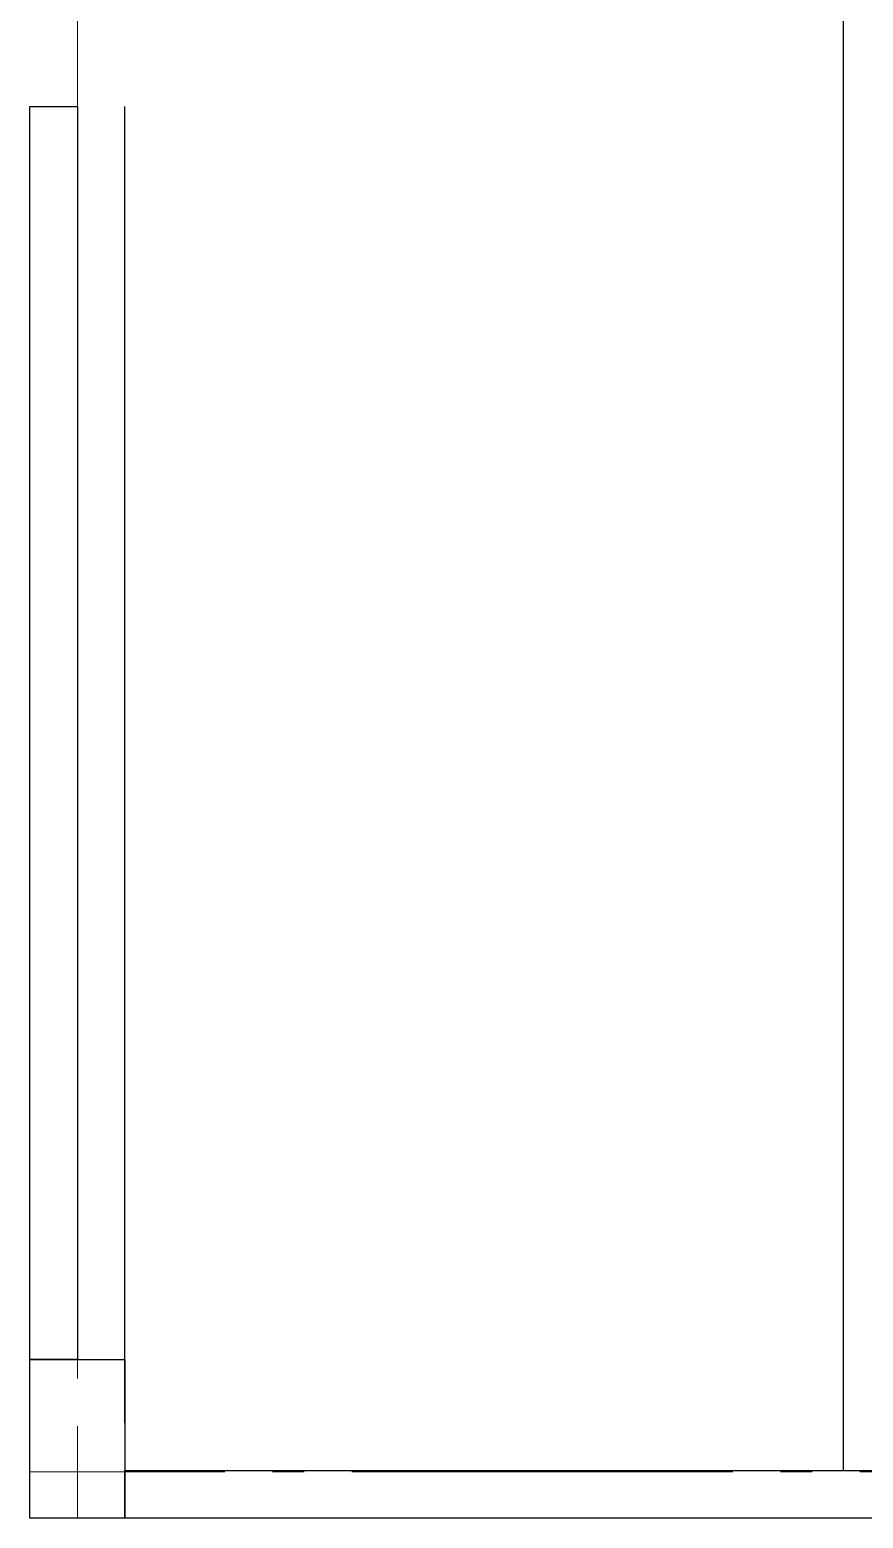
# Model space of a CAD drawing. Header units: metres. Extents: x 0 to 570, y -16 to 122.
# Drawn here: x 330.466 to 333.092, y 41.048 to 45.74 of the extents above; entities that cross this region are included whole.
import ezdxf

# ---------------------------------------------------------------- set-up
doc = ezdxf.new("R2010")
doc.units = ezdxf.units.M
doc.linetypes.add('ACAD_ISO04W100', pattern=[30, 24, -3, 0, -3])
for name, color, linetype in [('ARQ- COLUMNAS', 7, 'Continuous'), ('ARQ-MUROS MAMPOSTERIA', 7, 'Continuous'), ('ARQ-SUELO', 252, 'Continuous'), ('estructura ejes', 7, 'ACAD_ISO04W100')]:
    doc.layers.add(name, color=color, linetype=linetype)

msp = doc.modelspace()

# ---------------------------------------------------------------- linework, layer by layer
at = {"layer": 'ARQ- COLUMNAS'}
msp.add_lwpolyline([(330.4662, 41.0483), (330.4662, 41.5483), (330.7662, 41.5483), (330.7662, 41.0483), (330.4662, 41.0483)], dxfattribs=at)
at = {"layer": 'ARQ-MUROS MAMPOSTERIA'}
for points in [[(330.4662, 41.5483), (330.4662, 45.4983), (330.6162, 45.4983), (330.6162, 41.5483), (330.4662, 41.5483)], [(330.7662, 41.0483), (330.7662, 41.1983), (337.5662, 41.1983), (337.5662, 41.0483), (330.7662, 41.0483)]]:
    msp.add_lwpolyline(points, dxfattribs=at)
at = {"layer": 'ARQ-SUELO'}
for points in [[(333.0304, 41.1983), (333.0304, 46.1983)], [(330.7662, 41.3483), (330.7662, 45.4983)]]:
    msp.add_lwpolyline(points, dxfattribs=at)
at = {"layer": 'estructura ejes', "color": 252, "lineweight": 20, "ltscale": 0.05}
for p, q in [((330.6162, 78.1382), (330.6162, 41.0483)), ((396.6812, 41.1947), (330.4662, 41.1947))]:
    msp.add_line(p, q, dxfattribs=at)

doc.saveas('drawing.dxf')
